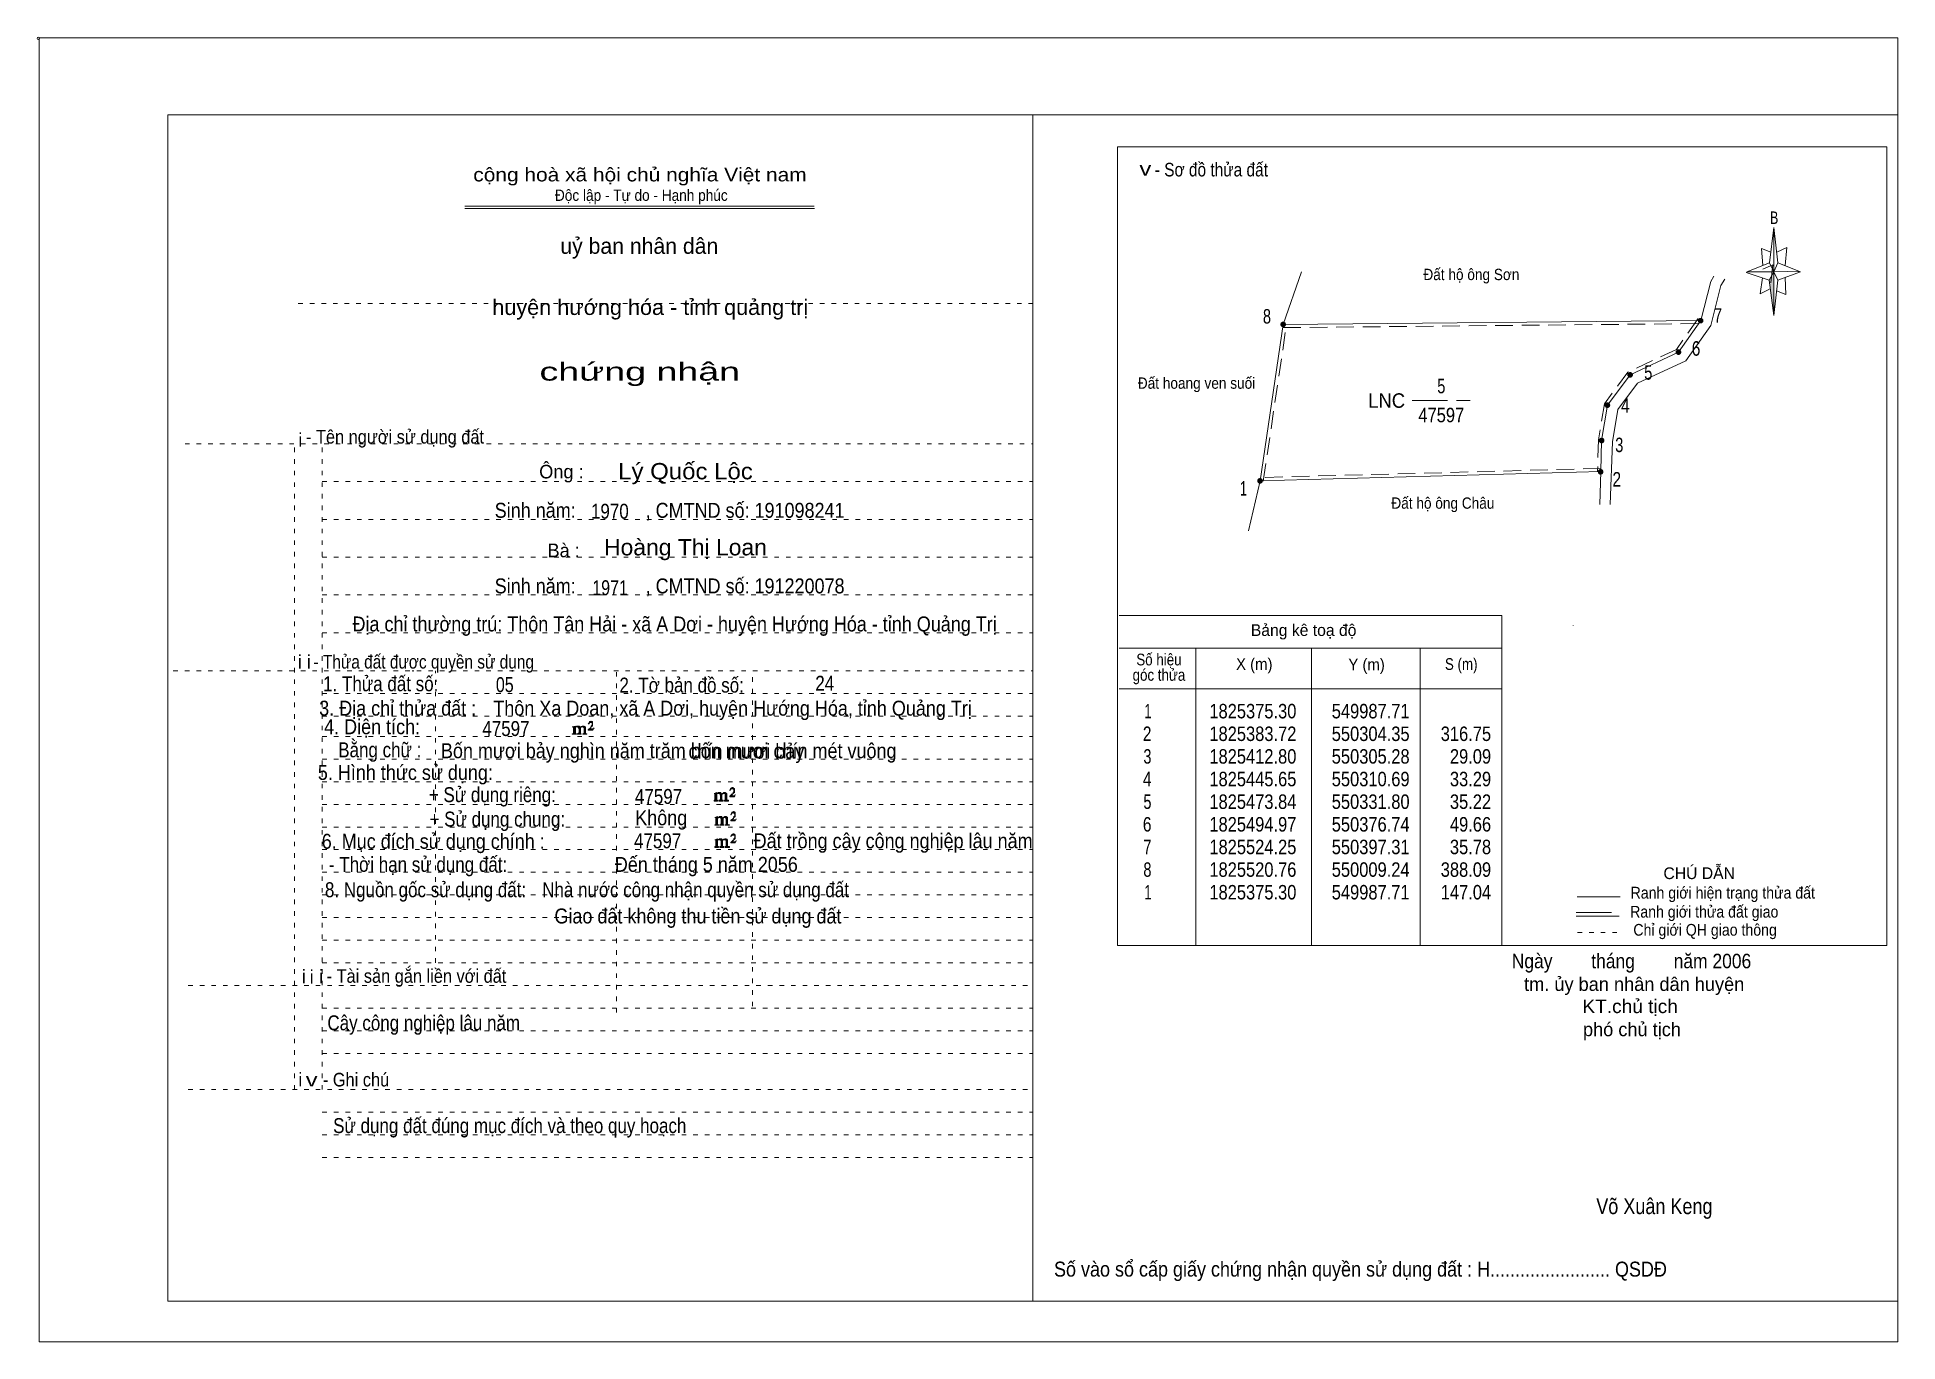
# Model space of a CAD drawing. Header units: centimetres. Extents: x -1.6 to 39.5, y -3.3 to 25.5.
import ezdxf
from ezdxf.enums import TextEntityAlignment as Align

# ---------------------------------------------------------------- set-up
doc = ezdxf.new("R2010")
doc.units = ezdxf.units.CM
doc.header["$LTSCALE"] = 0.13
for name, pattern in [('DOTTED', [1.5, 0.3, -1.2]), ('LONG_DASHED', [7.5, 6, -1.5]), ('MEDIUM_DASHED', [4.5, 3, -1.5])]:
    doc.linetypes.add(name, pattern=pattern)
for name, color, linetype, lineweight in [('1', 7, 'DOTTED', 13), ('10', 7, 'Continuous', 13), ('32', 7, 'LONG_DASHED', 13), ('33', 7, 'LONG_DASHED', 13), ('4', 7, 'Continuous', 13), ('5', 7, 'Continuous', 13), ('50', 7, 'Continuous', 13)]:
    doc.layers.add(name, color=color, linetype=linetype, lineweight=lineweight)
for name, color, linetype in [('11', 7, 'Continuous'), ('30', 7, 'Continuous'), ('6', 7, 'Continuous')]:
    doc.layers.add(name, color=color, linetype=linetype)

msp = doc.modelspace()

# ---------------------------------------------------------------- hatches: boundary and pattern name
at = {"layer": '32'}
for points in [[(25.988, 19.151, 1), (25.888, 19.151, 1)], [(35.206, 19.234, 1), (35.106, 19.234, 1)], [(34.717, 18.539, 1), (34.617, 18.539, 1)], [(33.65, 18.037, 1), (33.55, 18.037, 1)], [(33.148, 17.367, 1), (33.048, 17.367, 1)], [(33.02, 16.587, 1), (32.92, 16.587, 1)], [(25.477, 15.696, 1), (25.377, 15.696, 1)], [(32.998, 15.896, 1), (32.898, 15.896, 1)]]:
    msp.add_hatch(color=256, dxfattribs=at).paths.add_polyline_path(points)
at = {"layer": '5'}
msp.add_hatch(color=256, dxfattribs=at).paths.add_polyline_path([(36.77, 20.31), (36.77, 19.35), (36.67, 20.13)])
at = {"layer": '50'}
for points in [[(10.27, 10.13), (10.27, 10.12), (10.27, 10.11), (10.25, 10.11), (10.24, 10.11), (10.24, 10.1), (10.33, 10.1), (10.33, 10.11), (10.32, 10.11), (10.31, 10.11), (10.31, 10.12), (10.31, 10.13), (10.31, 10.24), (10.31, 10.25), (10.32, 10.26), (10.34, 10.26), (10.35, 10.26), (10.36, 10.26), (10.37, 10.25), (10.39, 10.22), (10.39, 10.13), (10.37, 10.12), (10.37, 10.11), (10.36, 10.11), (10.35, 10.11), (10.35, 10.1), (10.44, 10.1), (10.44, 10.11), (10.43, 10.11), (10.42, 10.11), (10.42, 10.12), (10.42, 10.13), (10.42, 10.24), (10.44, 10.26), (10.45, 10.26), (10.46, 10.26), (10.49, 10.26), (10.49, 10.25), (10.5, 10.24), (10.5, 10.22), (10.5, 10.13), (10.5, 10.12), (10.49, 10.11), (10.49, 10.11), (10.47, 10.11), (10.47, 10.1), (10.56, 10.1), (10.56, 10.11), (10.55, 10.11), (10.54, 10.11), (10.53, 10.12), (10.53, 10.13), (10.53, 10.2), (10.53, 10.25), (10.53, 10.26), (10.52, 10.27), (10.5, 10.28), (10.47, 10.28), (10.46, 10.28), (10.44, 10.27), (10.41, 10.25), (10.41, 10.26), (10.4, 10.28), (10.39, 10.28), (10.37, 10.28), (10.35, 10.28), (10.34, 10.28), (10.32, 10.26), (10.31, 10.26), (10.31, 10.25), (10.31, 10.25), (10.31, 10.26), (10.31, 10.28), (10.24, 10.26), (10.24, 10.26), (10.25, 10.26), (10.27, 10.25), (10.27, 10.24), (10.27, 10.23)], [(10.69, 10.19), (10.72, 10.24), (10.72, 10.24), (10.71, 10.22), (10.69, 10.22), (10.68, 10.22), (10.63, 10.22), (10.66, 10.26), (10.67, 10.27), (10.69, 10.28), (10.69, 10.3), (10.69, 10.32), (10.69, 10.34), (10.69, 10.35), (10.69, 10.37), (10.68, 10.38), (10.67, 10.38), (10.66, 10.39), (10.65, 10.39), (10.63, 10.38), (10.63, 10.38), (10.62, 10.37), (10.61, 10.35), (10.59, 10.33), (10.61, 10.33), (10.61, 10.35), (10.62, 10.35), (10.63, 10.36), (10.65, 10.36), (10.66, 10.36), (10.67, 10.35), (10.68, 10.35), (10.68, 10.32), (10.68, 10.3), (10.66, 10.28), (10.66, 10.26), (10.65, 10.25), (10.59, 10.2), (10.59, 10.19)], [(13.39, 8.66), (13.39, 8.65), (13.39, 8.64), (13.38, 8.64), (13.37, 8.64), (13.37, 8.62), (13.45, 8.62), (13.45, 8.64), (13.44, 8.64), (13.43, 8.64), (13.43, 8.65), (13.43, 8.66), (13.43, 8.77), (13.43, 8.78), (13.44, 8.79), (13.47, 8.79), (13.48, 8.79), (13.49, 8.79), (13.5, 8.78), (13.51, 8.74), (13.51, 8.66), (13.5, 8.65), (13.5, 8.64), (13.49, 8.64), (13.48, 8.64), (13.48, 8.62), (13.57, 8.62), (13.57, 8.64), (13.55, 8.64), (13.54, 8.64), (13.54, 8.65), (13.54, 8.66), (13.54, 8.77), (13.57, 8.79), (13.58, 8.79), (13.59, 8.79), (13.61, 8.79), (13.61, 8.78), (13.62, 8.77), (13.62, 8.74), (13.62, 8.66), (13.62, 8.65), (13.61, 8.64), (13.61, 8.64), (13.6, 8.64), (13.6, 8.62), (13.69, 8.62), (13.69, 8.64), (13.67, 8.64), (13.66, 8.64), (13.65, 8.65), (13.65, 8.66), (13.65, 8.73), (13.65, 8.78), (13.65, 8.79), (13.64, 8.8), (13.62, 8.81), (13.6, 8.81), (13.59, 8.81), (13.57, 8.8), (13.53, 8.78), (13.53, 8.79), (13.52, 8.81), (13.51, 8.81), (13.5, 8.81), (13.48, 8.81), (13.47, 8.81), (13.44, 8.79), (13.43, 8.79), (13.43, 8.78), (13.43, 8.78), (13.43, 8.79), (13.43, 8.81), (13.37, 8.79), (13.37, 8.79), (13.38, 8.79), (13.39, 8.78), (13.39, 8.77), (13.39, 8.76)], [(13.82, 8.72), (13.84, 8.77), (13.84, 8.77), (13.83, 8.74), (13.82, 8.74), (13.81, 8.74), (13.75, 8.74), (13.79, 8.79), (13.8, 8.8), (13.82, 8.81), (13.82, 8.83), (13.82, 8.84), (13.82, 8.87), (13.82, 8.88), (13.82, 8.9), (13.81, 8.91), (13.8, 8.91), (13.79, 8.92), (13.77, 8.92), (13.75, 8.91), (13.75, 8.91), (13.74, 8.9), (13.73, 8.88), (13.72, 8.86), (13.73, 8.86), (13.73, 8.88), (13.74, 8.88), (13.75, 8.89), (13.77, 8.89), (13.79, 8.89), (13.8, 8.88), (13.81, 8.88), (13.81, 8.84), (13.81, 8.83), (13.79, 8.81), (13.79, 8.79), (13.77, 8.78), (13.72, 8.73), (13.72, 8.72)], [(13.41, 8.12), (13.41, 8.11), (13.41, 8.1), (13.4, 8.1), (13.39, 8.1), (13.39, 8.09), (13.48, 8.09), (13.48, 8.1), (13.47, 8.1), (13.45, 8.1), (13.45, 8.11), (13.45, 8.12), (13.45, 8.23), (13.45, 8.24), (13.47, 8.26), (13.49, 8.26), (13.5, 8.26), (13.51, 8.26), (13.52, 8.24), (13.53, 8.21), (13.53, 8.12), (13.52, 8.11), (13.52, 8.1), (13.51, 8.1), (13.5, 8.1), (13.5, 8.09), (13.59, 8.09), (13.59, 8.1), (13.58, 8.1), (13.57, 8.1), (13.57, 8.11), (13.57, 8.12), (13.57, 8.23), (13.59, 8.26), (13.6, 8.26), (13.61, 8.26), (13.63, 8.26), (13.63, 8.24), (13.64, 8.23), (13.64, 8.21), (13.64, 8.12), (13.64, 8.11), (13.63, 8.1), (13.63, 8.1), (13.62, 8.1), (13.62, 8.09), (13.71, 8.09), (13.71, 8.1), (13.7, 8.1), (13.69, 8.1), (13.67, 8.11), (13.67, 8.12), (13.67, 8.2), (13.67, 8.24), (13.67, 8.26), (13.66, 8.27), (13.64, 8.28), (13.62, 8.28), (13.61, 8.28), (13.59, 8.27), (13.55, 8.24), (13.55, 8.26), (13.54, 8.28), (13.53, 8.28), (13.52, 8.28), (13.5, 8.28), (13.49, 8.28), (13.47, 8.26), (13.45, 8.26), (13.45, 8.24), (13.45, 8.24), (13.45, 8.26), (13.45, 8.28), (13.39, 8.26), (13.39, 8.26), (13.4, 8.26), (13.41, 8.24), (13.41, 8.23), (13.41, 8.22)], [(13.84, 8.19), (13.86, 8.23), (13.86, 8.23), (13.85, 8.21), (13.84, 8.21), (13.83, 8.21), (13.77, 8.21), (13.81, 8.26), (13.82, 8.27), (13.84, 8.28), (13.84, 8.3), (13.84, 8.31), (13.84, 8.33), (13.84, 8.34), (13.84, 8.37), (13.83, 8.38), (13.82, 8.38), (13.81, 8.39), (13.8, 8.39), (13.77, 8.38), (13.77, 8.38), (13.76, 8.37), (13.75, 8.34), (13.74, 8.32), (13.75, 8.32), (13.75, 8.34), (13.76, 8.34), (13.77, 8.36), (13.8, 8.36), (13.81, 8.36), (13.82, 8.34), (13.83, 8.34), (13.83, 8.31), (13.83, 8.3), (13.81, 8.28), (13.81, 8.26), (13.8, 8.24), (13.74, 8.2), (13.74, 8.19)], [(13.84, 7.7), (13.86, 7.75), (13.86, 7.75), (13.85, 7.72), (13.84, 7.72), (13.83, 7.72), (13.77, 7.72), (13.81, 7.77), (13.82, 7.78), (13.84, 7.79), (13.84, 7.81), (13.84, 7.82), (13.84, 7.85), (13.84, 7.86), (13.84, 7.88), (13.83, 7.89), (13.82, 7.89), (13.81, 7.9), (13.79, 7.9), (13.77, 7.89), (13.77, 7.89), (13.76, 7.88), (13.75, 7.86), (13.74, 7.84), (13.75, 7.84), (13.75, 7.86), (13.76, 7.86), (13.77, 7.87), (13.79, 7.87), (13.81, 7.87), (13.82, 7.86), (13.83, 7.86), (13.83, 7.82), (13.83, 7.81), (13.81, 7.79), (13.81, 7.77), (13.79, 7.76), (13.74, 7.71), (13.74, 7.7)], [(13.41, 7.64), (13.41, 7.63), (13.41, 7.62), (13.4, 7.62), (13.39, 7.62), (13.39, 7.6), (13.47, 7.6), (13.47, 7.62), (13.46, 7.62), (13.45, 7.62), (13.45, 7.63), (13.45, 7.64), (13.45, 7.75), (13.45, 7.76), (13.46, 7.77), (13.49, 7.77), (13.5, 7.77), (13.51, 7.77), (13.52, 7.76), (13.53, 7.72), (13.53, 7.64), (13.52, 7.63), (13.52, 7.62), (13.51, 7.62), (13.5, 7.62), (13.5, 7.6), (13.59, 7.6), (13.59, 7.62), (13.57, 7.62), (13.56, 7.62), (13.56, 7.63), (13.56, 7.64), (13.56, 7.75), (13.59, 7.77), (13.6, 7.77), (13.61, 7.77), (13.63, 7.77), (13.63, 7.76), (13.64, 7.75), (13.64, 7.72), (13.64, 7.64), (13.64, 7.63), (13.63, 7.62), (13.63, 7.62), (13.62, 7.62), (13.62, 7.6), (13.71, 7.6), (13.71, 7.62), (13.69, 7.62), (13.68, 7.62), (13.67, 7.63), (13.67, 7.64), (13.67, 7.71), (13.67, 7.76), (13.67, 7.77), (13.66, 7.78), (13.64, 7.79), (13.62, 7.79), (13.61, 7.79), (13.59, 7.78), (13.55, 7.76), (13.55, 7.77), (13.54, 7.79), (13.53, 7.79), (13.52, 7.79), (13.5, 7.79), (13.49, 7.79), (13.46, 7.77), (13.45, 7.77), (13.45, 7.76), (13.45, 7.76), (13.45, 7.77), (13.45, 7.79), (13.39, 7.77), (13.39, 7.77), (13.4, 7.77), (13.41, 7.76), (13.41, 7.75), (13.41, 7.74)]]:
    msp.add_hatch(color=256, dxfattribs=at).paths.add_polyline_path(points)

# ---------------------------------------------------------------- linework, layer by layer
at = {"layer": '1', "linetype": 'Continuous'}
for p, q in [((1.31, -2.42), (1.31, 23.78)), ((1.31, 23.78), (39.51, 23.78)), ((20.41, -2.42), (20.41, 23.78)), ((39.51, -2.42), (39.51, 23.78)), ((7.87, 21.76), (15.58, 21.76)), ((7.87, 21.71), (15.59, 21.71)), ((36.67, 20.13), (36.16, 20.3)), ((1.31, -2.42), (39.51, -2.42))]:
    msp.add_line(p, q, dxfattribs=at)
at = {"layer": '1'}
for p, q in [((4.19, 19.61), (20.41, 19.61)), ((1.69, 16.51), (20.41, 16.51)), ((4.11, 2.25), (4.11, 16.51)), ((4.72, 2.25), (4.72, 16.51)), ((4.72, 15.68), (20.41, 15.68)), ((4.72, 14.84), (20.41, 14.84)), ((4.72, 14.01), (20.41, 14.01)), ((4.72, 13.18), (20.41, 13.18)), ((4.72, 12.34), (20.41, 12.34)), ((1.43, 11.5), (20.41, 11.5)), ((7.22, 5.05), (7.22, 11.5)), ((11.22, 3.95), (11.22, 11.5)), ((14.22, 4.09), (14.22, 11.5)), ((4.72, 11), (20.41, 11)), ((4.72, 10.5), (20.41, 10.5)), ((4.72, 10.05), (20.41, 10.05)), ((4.72, 9.55), (20.41, 9.55)), ((4.72, 9.05), (20.41, 9.05)), ((4.72, 8.55), (20.41, 8.55)), ((4.72, 8.05), (20.41, 8.05)), ((4.72, 7.55), (20.41, 7.55)), ((4.72, 7.05), (20.41, 7.05)), ((4.72, 6.55), (20.41, 6.55)), ((4.72, 6.05), (20.41, 6.05)), ((4.72, 5.55), (20.41, 5.55)), ((4.72, 5.05), (20.41, 5.05)), ((1.76, 4.55), (20.41, 4.55)), ((4.72, 4.05), (20.41, 4.05)), ((4.72, 3.55), (20.41, 3.55)), ((4.72, 3.05), (20.41, 3.05)), ((1.76, 2.25), (20.41, 2.25)), ((4.72, 1.75), (20.41, 1.75)), ((4.72, 1.25), (20.41, 1.25)), ((4.72, 0.75), (20.41, 0.75))]:
    msp.add_line(p, q, dxfattribs=at)
at = {"layer": '1', "linetype": 'Continuous'}
msp.add_lwpolyline([(-1.53, -3.32), (39.51, -3.32), (39.51, 25.48), (-1.53, 25.48)], close=True, dxfattribs=at)
msp.add_lwpolyline([(36.68, 19.93), (36.47, 19.83), (36.52, 20.18)], dxfattribs=at)
at = {"layer": '10'}
for p, q in [((25.94, 19.15), (26.34, 20.31)), ((25.17, 14.59), (25.43, 15.7)), ((32.95, 15.9), (32.93, 15.17)), ((32.34, 12.51), (32.34, 12.5))]:
    msp.add_line(p, q, dxfattribs=at)
at = {"layer": '10', "linetype": 'MEDIUM_DASHED'}
for p, q in [((25.5, 15.69), (26.01, 19.14)), ((25.94, 19.08), (35.16, 19.17)), ((32.95, 15.97), (25.43, 15.77))]:
    msp.add_line(p, q, dxfattribs=at)
at = {"layer": '10'}
for points in [[(35.69, 20.15), (35.6, 20.01), (35.38, 19.13), (34.83, 18.35)], [(35.45, 20.22), (35.38, 20.1), (35.16, 19.24)], [(25.43, 15.7), (25.94, 19.15), (35.16, 19.24)], [(35.16, 19.24), (34.67, 18.54), (33.6, 18.04), (33.1, 17.37), (32.97, 16.59), (32.95, 15.9), (25.43, 15.7)], [(34.83, 18.35), (33.76, 17.85), (33.33, 17.27), (33.21, 16.56), (33.16, 15.17)]]:
    msp.add_lwpolyline(points, dxfattribs=at)
at = {"layer": '10', "linetype": 'MEDIUM_DASHED'}
msp.add_lwpolyline([(35.1, 19.28), (34.62, 18.6), (33.55, 18.1), (33.03, 17.4), (32.9, 16.6), (32.88, 15.9)], dxfattribs=at)
at = {"layer": '32'}
for centre in [(25.938, 19.151), (35.156, 19.234), (34.667, 18.539), (33.6, 18.037), (33.098, 17.367), (32.97, 16.587), (25.427, 15.696), (32.948, 15.896)]:
    msp.add_circle(centre, 0.05, dxfattribs=at)
at = {"layer": '33'}
msp.add_line((28.79, 17.47), (30.07, 17.47), dxfattribs=at)
at = {"layer": '4'}
for p, q in [((22.32, 12.72), (30.77, 12.72)), ((30.77, 5.43), (30.77, 12.72)), ((22.32, 12), (30.77, 12)), ((24.01, 5.43), (24.01, 12)), ((26.56, 5.43), (26.56, 12)), ((28.96, 12), (28.96, 5.43)), ((22.32, 11.1), (30.77, 11.1)), ((32.43, 6.51), (33.38, 6.51)), ((32.41, 6.08), (33.36, 6.08))]:
    msp.add_line(p, q, dxfattribs=at)
at = {"layer": '4', "linetype": 'LONG_DASHED'}
msp.add_line((32.41, 6.16), (33.36, 6.16), dxfattribs=at)
at = {"layer": '4', "linetype": 'DOTTED'}
msp.add_line((32.44, 5.72), (33.43, 5.72), dxfattribs=at)
at = {"layer": '4'}
msp.add_lwpolyline([(22.28, 23.07), (39.27, 23.07), (39.27, 5.43), (22.28, 5.43)], close=True, dxfattribs=at)
msp.add_circle((-1.55, 25.47), 0.025, dxfattribs=at)
at = {"layer": '5'}
for p, q in [((36.68, 20.51), (36.77, 21.29)), ((36.86, 20.51), (37.36, 20.31)), ((37.02, 20.19), (37.04, 19.81)), ((36.86, 20.13), (36.77, 19.35)), ((37.04, 19.81), (36.83, 19.89))]:
    msp.add_line(p, q, dxfattribs=at)
for points in [[(36.77, 21.29), (36.86, 20.51), (36.77, 20.31)], [(36.77, 20.31), (36.18, 20.31), (36.68, 20.51), (36.86, 20.13), (37.36, 20.31), (36.77, 20.33)], [(36.77, 20.31), (36.77, 19.35), (36.67, 20.13)]]:
    msp.add_lwpolyline(points, close=True, dxfattribs=at)
for points in [[(36.71, 20.75), (36.5, 20.83), (36.53, 20.45)], [(36.84, 20.75), (37.06, 20.85), (37.02, 20.45)], [(36.77, 20.31), (36.68, 20.51), (36.18, 20.31)], [(36.53, 20.37), (36.75, 20.47), (36.71, 20.07)], [(36.77, 20.31), (36.86, 20.13), (37.36, 20.31)]]:
    msp.add_lwpolyline(points, dxfattribs=at)
at = {"layer": '50'}
for points in [[(10.27, 10.13), (10.27, 10.12), (10.27, 10.11), (10.25, 10.11), (10.24, 10.11), (10.24, 10.1), (10.33, 10.1), (10.33, 10.11), (10.32, 10.11), (10.31, 10.11), (10.31, 10.12), (10.31, 10.13), (10.31, 10.24), (10.31, 10.25), (10.32, 10.26), (10.34, 10.26), (10.35, 10.26), (10.36, 10.26), (10.37, 10.25), (10.39, 10.22), (10.39, 10.13), (10.37, 10.12), (10.37, 10.11), (10.36, 10.11), (10.35, 10.11), (10.35, 10.1), (10.44, 10.1), (10.44, 10.11), (10.43, 10.11), (10.42, 10.11), (10.42, 10.12), (10.42, 10.13), (10.42, 10.24), (10.44, 10.26), (10.45, 10.26), (10.46, 10.26), (10.49, 10.26), (10.49, 10.25), (10.5, 10.24), (10.5, 10.22), (10.5, 10.13), (10.5, 10.12), (10.49, 10.11), (10.49, 10.11), (10.47, 10.11), (10.47, 10.1), (10.56, 10.1), (10.56, 10.11), (10.55, 10.11), (10.54, 10.11), (10.53, 10.12), (10.53, 10.13), (10.53, 10.2), (10.53, 10.25), (10.53, 10.26), (10.52, 10.27), (10.5, 10.28), (10.47, 10.28), (10.46, 10.28), (10.44, 10.27), (10.41, 10.25), (10.41, 10.26), (10.4, 10.28), (10.39, 10.28), (10.37, 10.28), (10.35, 10.28), (10.34, 10.28), (10.32, 10.26), (10.31, 10.26), (10.31, 10.25), (10.31, 10.25), (10.31, 10.26), (10.31, 10.28), (10.24, 10.26), (10.24, 10.26), (10.25, 10.26), (10.27, 10.25), (10.27, 10.24), (10.27, 10.23)], [(10.69, 10.19), (10.72, 10.24), (10.72, 10.24), (10.71, 10.22), (10.69, 10.22), (10.68, 10.22), (10.63, 10.22), (10.66, 10.26), (10.67, 10.27), (10.69, 10.28), (10.69, 10.3), (10.69, 10.32), (10.69, 10.34), (10.69, 10.35), (10.69, 10.37), (10.68, 10.38), (10.67, 10.38), (10.66, 10.39), (10.65, 10.39), (10.63, 10.38), (10.63, 10.38), (10.62, 10.37), (10.61, 10.35), (10.59, 10.33), (10.61, 10.33), (10.61, 10.35), (10.62, 10.35), (10.63, 10.36), (10.65, 10.36), (10.66, 10.36), (10.67, 10.35), (10.68, 10.35), (10.68, 10.32), (10.68, 10.3), (10.66, 10.28), (10.66, 10.26), (10.65, 10.25), (10.59, 10.2), (10.59, 10.19)], [(13.39, 8.66), (13.39, 8.65), (13.39, 8.64), (13.38, 8.64), (13.37, 8.64), (13.37, 8.62), (13.45, 8.62), (13.45, 8.64), (13.44, 8.64), (13.43, 8.64), (13.43, 8.65), (13.43, 8.66), (13.43, 8.77), (13.43, 8.78), (13.44, 8.79), (13.47, 8.79), (13.48, 8.79), (13.49, 8.79), (13.5, 8.78), (13.51, 8.74), (13.51, 8.66), (13.5, 8.65), (13.5, 8.64), (13.49, 8.64), (13.48, 8.64), (13.48, 8.62), (13.57, 8.62), (13.57, 8.64), (13.55, 8.64), (13.54, 8.64), (13.54, 8.65), (13.54, 8.66), (13.54, 8.77), (13.57, 8.79), (13.58, 8.79), (13.59, 8.79), (13.61, 8.79), (13.61, 8.78), (13.62, 8.77), (13.62, 8.74), (13.62, 8.66), (13.62, 8.65), (13.61, 8.64), (13.61, 8.64), (13.6, 8.64), (13.6, 8.62), (13.69, 8.62), (13.69, 8.64), (13.67, 8.64), (13.66, 8.64), (13.65, 8.65), (13.65, 8.66), (13.65, 8.73), (13.65, 8.78), (13.65, 8.79), (13.64, 8.8), (13.62, 8.81), (13.6, 8.81), (13.59, 8.81), (13.57, 8.8), (13.53, 8.78), (13.53, 8.79), (13.52, 8.81), (13.51, 8.81), (13.5, 8.81), (13.48, 8.81), (13.47, 8.81), (13.44, 8.79), (13.43, 8.79), (13.43, 8.78), (13.43, 8.78), (13.43, 8.79), (13.43, 8.81), (13.37, 8.79), (13.37, 8.79), (13.38, 8.79), (13.39, 8.78), (13.39, 8.77), (13.39, 8.76)], [(13.82, 8.72), (13.84, 8.77), (13.84, 8.77), (13.83, 8.74), (13.82, 8.74), (13.81, 8.74), (13.75, 8.74), (13.79, 8.79), (13.8, 8.8), (13.82, 8.81), (13.82, 8.83), (13.82, 8.84), (13.82, 8.87), (13.82, 8.88), (13.82, 8.9), (13.81, 8.91), (13.8, 8.91), (13.79, 8.92), (13.77, 8.92), (13.75, 8.91), (13.75, 8.91), (13.74, 8.9), (13.73, 8.88), (13.72, 8.86), (13.73, 8.86), (13.73, 8.88), (13.74, 8.88), (13.75, 8.89), (13.77, 8.89), (13.79, 8.89), (13.8, 8.88), (13.81, 8.88), (13.81, 8.84), (13.81, 8.83), (13.79, 8.81), (13.79, 8.79), (13.77, 8.78), (13.72, 8.73), (13.72, 8.72)], [(13.41, 8.12), (13.41, 8.11), (13.41, 8.1), (13.4, 8.1), (13.39, 8.1), (13.39, 8.09), (13.48, 8.09), (13.48, 8.1), (13.47, 8.1), (13.45, 8.1), (13.45, 8.11), (13.45, 8.12), (13.45, 8.23), (13.45, 8.24), (13.47, 8.26), (13.49, 8.26), (13.5, 8.26), (13.51, 8.26), (13.52, 8.24), (13.53, 8.21), (13.53, 8.12), (13.52, 8.11), (13.52, 8.1), (13.51, 8.1), (13.5, 8.1), (13.5, 8.09), (13.59, 8.09), (13.59, 8.1), (13.58, 8.1), (13.57, 8.1), (13.57, 8.11), (13.57, 8.12), (13.57, 8.23), (13.59, 8.26), (13.6, 8.26), (13.61, 8.26), (13.63, 8.26), (13.63, 8.24), (13.64, 8.23), (13.64, 8.21), (13.64, 8.12), (13.64, 8.11), (13.63, 8.1), (13.63, 8.1), (13.62, 8.1), (13.62, 8.09), (13.71, 8.09), (13.71, 8.1), (13.7, 8.1), (13.69, 8.1), (13.67, 8.11), (13.67, 8.12), (13.67, 8.2), (13.67, 8.24), (13.67, 8.26), (13.66, 8.27), (13.64, 8.28), (13.62, 8.28), (13.61, 8.28), (13.59, 8.27), (13.55, 8.24), (13.55, 8.26), (13.54, 8.28), (13.53, 8.28), (13.52, 8.28), (13.5, 8.28), (13.49, 8.28), (13.47, 8.26), (13.45, 8.26), (13.45, 8.24), (13.45, 8.24), (13.45, 8.26), (13.45, 8.28), (13.39, 8.26), (13.39, 8.26), (13.4, 8.26), (13.41, 8.24), (13.41, 8.23), (13.41, 8.22)], [(13.84, 8.19), (13.86, 8.23), (13.86, 8.23), (13.85, 8.21), (13.84, 8.21), (13.83, 8.21), (13.77, 8.21), (13.81, 8.26), (13.82, 8.27), (13.84, 8.28), (13.84, 8.3), (13.84, 8.31), (13.84, 8.33), (13.84, 8.34), (13.84, 8.37), (13.83, 8.38), (13.82, 8.38), (13.81, 8.39), (13.8, 8.39), (13.77, 8.38), (13.77, 8.38), (13.76, 8.37), (13.75, 8.34), (13.74, 8.32), (13.75, 8.32), (13.75, 8.34), (13.76, 8.34), (13.77, 8.36), (13.8, 8.36), (13.81, 8.36), (13.82, 8.34), (13.83, 8.34), (13.83, 8.31), (13.83, 8.3), (13.81, 8.28), (13.81, 8.26), (13.8, 8.24), (13.74, 8.2), (13.74, 8.19)], [(13.84, 7.7), (13.86, 7.75), (13.86, 7.75), (13.85, 7.72), (13.84, 7.72), (13.83, 7.72), (13.77, 7.72), (13.81, 7.77), (13.82, 7.78), (13.84, 7.79), (13.84, 7.81), (13.84, 7.82), (13.84, 7.85), (13.84, 7.86), (13.84, 7.88), (13.83, 7.89), (13.82, 7.89), (13.81, 7.9), (13.79, 7.9), (13.77, 7.89), (13.77, 7.89), (13.76, 7.88), (13.75, 7.86), (13.74, 7.84), (13.75, 7.84), (13.75, 7.86), (13.76, 7.86), (13.77, 7.87), (13.79, 7.87), (13.81, 7.87), (13.82, 7.86), (13.83, 7.86), (13.83, 7.82), (13.83, 7.81), (13.81, 7.79), (13.81, 7.77), (13.79, 7.76), (13.74, 7.71), (13.74, 7.7)], [(13.41, 7.64), (13.41, 7.63), (13.41, 7.62), (13.4, 7.62), (13.39, 7.62), (13.39, 7.6), (13.47, 7.6), (13.47, 7.62), (13.46, 7.62), (13.45, 7.62), (13.45, 7.63), (13.45, 7.64), (13.45, 7.75), (13.45, 7.76), (13.46, 7.77), (13.49, 7.77), (13.5, 7.77), (13.51, 7.77), (13.52, 7.76), (13.53, 7.72), (13.53, 7.64), (13.52, 7.63), (13.52, 7.62), (13.51, 7.62), (13.5, 7.62), (13.5, 7.6), (13.59, 7.6), (13.59, 7.62), (13.57, 7.62), (13.56, 7.62), (13.56, 7.63), (13.56, 7.64), (13.56, 7.75), (13.59, 7.77), (13.6, 7.77), (13.61, 7.77), (13.63, 7.77), (13.63, 7.76), (13.64, 7.75), (13.64, 7.72), (13.64, 7.64), (13.64, 7.63), (13.63, 7.62), (13.63, 7.62), (13.62, 7.62), (13.62, 7.6), (13.71, 7.6), (13.71, 7.62), (13.69, 7.62), (13.68, 7.62), (13.67, 7.63), (13.67, 7.64), (13.67, 7.71), (13.67, 7.76), (13.67, 7.77), (13.66, 7.78), (13.64, 7.79), (13.62, 7.79), (13.61, 7.79), (13.59, 7.78), (13.55, 7.76), (13.55, 7.77), (13.54, 7.79), (13.53, 7.79), (13.52, 7.79), (13.5, 7.79), (13.49, 7.79), (13.46, 7.77), (13.45, 7.77), (13.45, 7.76), (13.45, 7.76), (13.45, 7.77), (13.45, 7.79), (13.39, 7.77), (13.39, 7.77), (13.4, 7.77), (13.41, 7.76), (13.41, 7.75), (13.41, 7.74)]]:
    msp.add_lwpolyline(points, close=True, dxfattribs=at)

# ---------------------------------------------------------------- texts
at = {"layer": '1'}
for s, height, width, p in [('cộng hoà xã hội chủ nghĩa Việt nam', 0.3, 1.15, (11.735, 22.31)), ('v', 0.3, 1.3, (22.895, 22.44)), ('- Sơ đồ thửa đất ', 0.3, 0.85, (24.4, 22.42)), ('Độc lập - Tự do - Hạnh phúc', 0.25, 0.9, (11.765, 21.88)), ('chứng nhận', 0.4, 1.55, (11.73, 17.91)), ('- Tên người sử dụng đất', 0.3, 0.9, (6.325, 16.52)), ('- Thửa đất được quyền sử dụng', 0.3, 0.85, (6.96, 11.55)), ('- Tài sản gắn liền với đất ', 0.3, 0.9, (6.85, 4.61)), ('v', 0.3, 1.3, (4.485, 2.32)), ('- Ghi chú', 0.3, 0.9, (5.465, 2.32))]:
    msp.add_text(s, height=height, dxfattribs=dict(at, width=width)).set_placement(p, align=Align.CENTER)
for s, height, p in [('uỷ ban nhân dân', 0.35, (11.72, 20.71)), ('i', 0.3, (4.235, 16.45)), ('i', 0.3, (4.225, 11.55)), ('i', 0.3, (4.425, 11.55)), ('i', 0.3, (4.315, 4.6)), ('i', 0.3, (4.485, 4.59)), ('i', 0.3, (4.695, 4.6)), ('i', 0.3, (4.235, 2.32))]:
    msp.add_text(s, height=height, dxfattribs=at).set_placement(p, align=Align.CENTER)
at = {"layer": '10'}
for s, height, width, p in [('Đất hộ ông Sơn', 0.25, 0.9, (30.095, 20.13)), ('Đất hoang ven suối', 0.25, 0.9, (24.025, 17.73)), ('Đất hộ ông Châu', 0.25, 0.9, (29.465, 15.08)), ('Võ Xuân Keng', 0.35, 0.85, (34.135, -0.5))]:
    msp.add_text(s, height=height, dxfattribs=dict(at, width=width)).set_placement(p, align=Align.CENTER)
at = {"layer": '11', "width": 0.85}
for p in [(12.145, 8.56), (12.125, 7.58)]:
    msp.add_text('47597', height=0.33, dxfattribs=at).set_placement(p, align=Align.CENTER)
at = {"layer": '30'}
for s, width, p in [('1', 0.65, (23.03, 10.45)), ('1825375.30', 0.85, (26.23, 10.45)), ('549987.71', 0.85, (28.73, 10.45)), ('549987.71', 0.85, (28.73, 10.45)), ('2', 0.8, (23.03, 9.95)), ('1825383.72', 0.85, (26.23, 9.95)), ('550304.35', 0.85, (28.73, 9.95)), ('316.75', 0.85, (30.53, 9.95)), ('3', 0.75, (23.03, 9.45)), ('1825412.80', 0.85, (26.23, 9.45)), ('550305.28', 0.85, (28.73, 9.45)), ('29.09', 0.85, (30.53, 9.45)), ('4', 0.8, (23.03, 8.95)), ('1825445.65', 0.85, (26.23, 8.95)), ('550310.69', 0.85, (28.73, 8.95)), ('33.29', 0.85, (30.53, 8.95)), ('5', 0.75, (23.03, 8.45)), ('1825473.84', 0.85, (26.23, 8.45)), ('550331.80', 0.85, (28.73, 8.45)), ('35.22', 0.85, (30.53, 8.45)), ('6', 0.8, (23.03, 7.95)), ('1825494.97', 0.85, (26.23, 7.95)), ('550376.74', 0.85, (28.73, 7.95)), ('49.66', 0.85, (30.53, 7.95)), ('7', 0.75, (23.03, 7.45)), ('1825524.25', 0.85, (26.23, 7.45)), ('550397.31', 0.85, (28.73, 7.45)), ('35.78', 0.85, (30.53, 7.45)), ('8', 0.75, (23.03, 6.95)), ('1825520.76', 0.85, (26.23, 6.95)), ('550009.24', 0.85, (28.73, 6.95)), ('388.09', 0.85, (30.53, 6.95)), ('1', 0.65, (23.03, 6.45)), ('1825375.30', 0.85, (26.23, 6.45)), ('549987.71', 0.85, (28.73, 6.45)), ('147.04', 0.85, (30.53, 6.45))]:
    msp.add_text(s, height=0.32, dxfattribs=dict(at, width=width)).set_placement(p, align=Align.RIGHT)
at = {"layer": '32'}
for s, width, p in [('8', 0.75, (25.58, 19.17)), ('7', 0.75, (35.54, 19.19)), ('6', 0.8, (35.055, 18.46)), ('5', 0.75, (34, 17.93)), ('4', 0.8, (33.495, 17.2)), ('3', 0.75, (33.36, 16.33)), ('1', 0.65, (25.06, 15.37)), ('2', 0.8, (33.305, 15.57))]:
    msp.add_text(s, height=0.32, dxfattribs=dict(at, width=width)).set_placement(p, align=Align.CENTER)
at = {"layer": '33'}
for s, width, p in [('5', 0.75, (29.43, 17.63)), ('47597', 0.85, (29.43, 16.99))]:
    msp.add_text(s, height=0.32, dxfattribs=dict(at, width=width)).set_placement(p, align=Align.CENTER)
at = {"layer": '33', "width": 0.95}
msp.add_text('LNC', height=0.32, dxfattribs=at).set_placement((28.63, 17.31), align=Align.RIGHT)
at = {"layer": '4'}
for s, p in [('Bảng kê toạ độ', (26.39, 12.27)), ('CHÚ DẪN', (35.125, 6.9))]:
    msp.add_text(s, height=0.2591, dxfattribs=at).set_placement(p, align=Align.CENTER)
for s, width, p in [('góc thửa', 0.85, (23.195, 11.28)), ('Số hiệu', 0.85, (23.195, 11.62)), ('X (m)', 0.95, (25.3, 11.52)), ('Y (m)', 0.95, (27.78, 11.51)), ('S (m)', 0.85, (29.87, 11.52)), ('Ranh giới hiện trạng thửa đất', 0.9, (35.645, 6.47)), ('Ranh giới thửa đất giao ', 0.9, (35.28, 6.05)), ('Chỉ giới QH giao thông', 0.9, (35.255, 5.65))]:
    msp.add_text(s, height=0.2591, dxfattribs=dict(at, width=width)).set_placement(p, align=Align.CENTER)
at = {"layer": '5', "width": 0.75}
msp.add_text('B', height=0.276, dxfattribs=at).set_placement((36.78, 21.37), align=Align.CENTER)
at = {"layer": '50'}
for s, height, width, p in [('  huyện hướng hóa - tỉnh quảng trị', 0.34, 1.05, (11.83, 19.36)), ('Lý Quốc Lộc', 0.36, 1.1, (12.74, 15.73)), ('Sinh năm:              , CMTND số: 191098241', 0.33, 0.9, (12.39, 14.88)), ('1970', 0.33, 0.85, (11.07, 14.86)), ('Hoàng Thị Loan', 0.36, 1.05, (12.74, 14.05)), ('Sinh năm:              , CMTND số: 191220078', 0.33, 0.9, (12.39, 13.21)), ('1971', 0.33, 0.8, (11.075, 13.17)), ('Địa chỉ thường trú: Thôn Tân Hải - xã A Dơi - huyện Hướng Hóa - tỉnh Quảng Trị', 0.33, 0.9, (12.5, 12.37)), ('1. Thửa đất số:  ', 0.33, 0.85, (6.115, 11.05)), ('05', 0.33, 0.8, (8.75, 11.03)), ('2. Tờ bản đồ số:  ', 0.33, 0.85, (12.76, 11.02)), ('24', 0.33, 0.85, (15.815, 11.06)), ('3. Địa chỉ thửa đất : ', 0.33, 0.9, (6.44, 10.51)), ('Thôn Xa Doan, xã A Dơi, huyện Hướng Hóa, tỉnh Quảng Trị', 0.33, 0.9, (13.78, 10.51)), ('4. Diện tích: ', 0.33, 0.9, (5.875, 10.1)), ('Bằng chữ :', 0.33, 0.85, (5.99, 9.59)), ('Bốn mươi bảy nghìn năm trăm bốn mươi chín mét vuông', 0.33, 0.9, (12.37, 9.57)), ('5. Hình thức sử dụng:', 0.33, 0.9, (6.555, 9.09)), ('+ Sử dụng riêng:', 0.33, 0.85, (8.475, 8.6)), ('+ Sử dụng chung:', 0.33, 0.85, (8.585, 8.06)), ('Không', 0.33, 0.9, (12.205, 8.09)), ('6. Mục đích sử dụng chính :', 0.33, 0.9, (7.17, 7.57)), ('Đất trồng cây công nghiệp lâu năm', 0.33, 0.9, (17.325, 7.58)), ('- Thời hạn sử dụng đất:', 0.33, 0.85, (6.835, 7.06)), ('Đến tháng 5 năm 2056', 0.33, 0.9, (13.2, 7.06)), ('8. Nguồn gốc sử dụng đất:', 0.33, 0.85, (7, 6.5)), ('Nhà nước công nhận quyền sử dụng đất ', 0.33, 0.85, (13.015, 6.5)), ('Giao đất không thu tiền sử dụng đất', 0.33, 0.9, (13.015, 5.92)), ('Ngày        tháng        năm 2006', 0.32, 0.9, (33.63, 4.93)), ('KT.chủ tịch', 0.3, 1.05, (33.6, 3.94)), ('Cây công nghiệp lâu năm', 0.33, 0.85, (6.96, 3.56)), ('Sử dụng đất đúng mục đích và theo quy hoạch', 0.33, 0.85, (8.86, 1.29)), ('Số vào sổ cấp giấy chứng nhận quyền sử dụng đất : H........................ QSDĐ', 0.33, 0.9, (27.645, -1.88))]:
    msp.add_text(s, height=height, dxfattribs=dict(at, width=width)).set_placement(p, align=Align.CENTER)
for s, p in [('Ông :', (10, 15.75)), ('Bà :', (10.05, 14.01)), ('tm. ủy ban nhân dân huyện ', (33.745, 4.43)), ('phó chủ tịch', (33.64, 3.43))]:
    msp.add_text(s, height=0.3, dxfattribs=at).set_placement(p, align=Align.CENTER)
at = {"layer": '6'}
for s, width, p in [('47597', 0.85, (8.775, 10.06)), ('chín mươi bảy', 0.9, (14.085, 9.56))]:
    msp.add_text(s, height=0.33, dxfattribs=dict(at, width=width)).set_placement(p, align=Align.CENTER)

doc.saveas('drawing.dxf')
